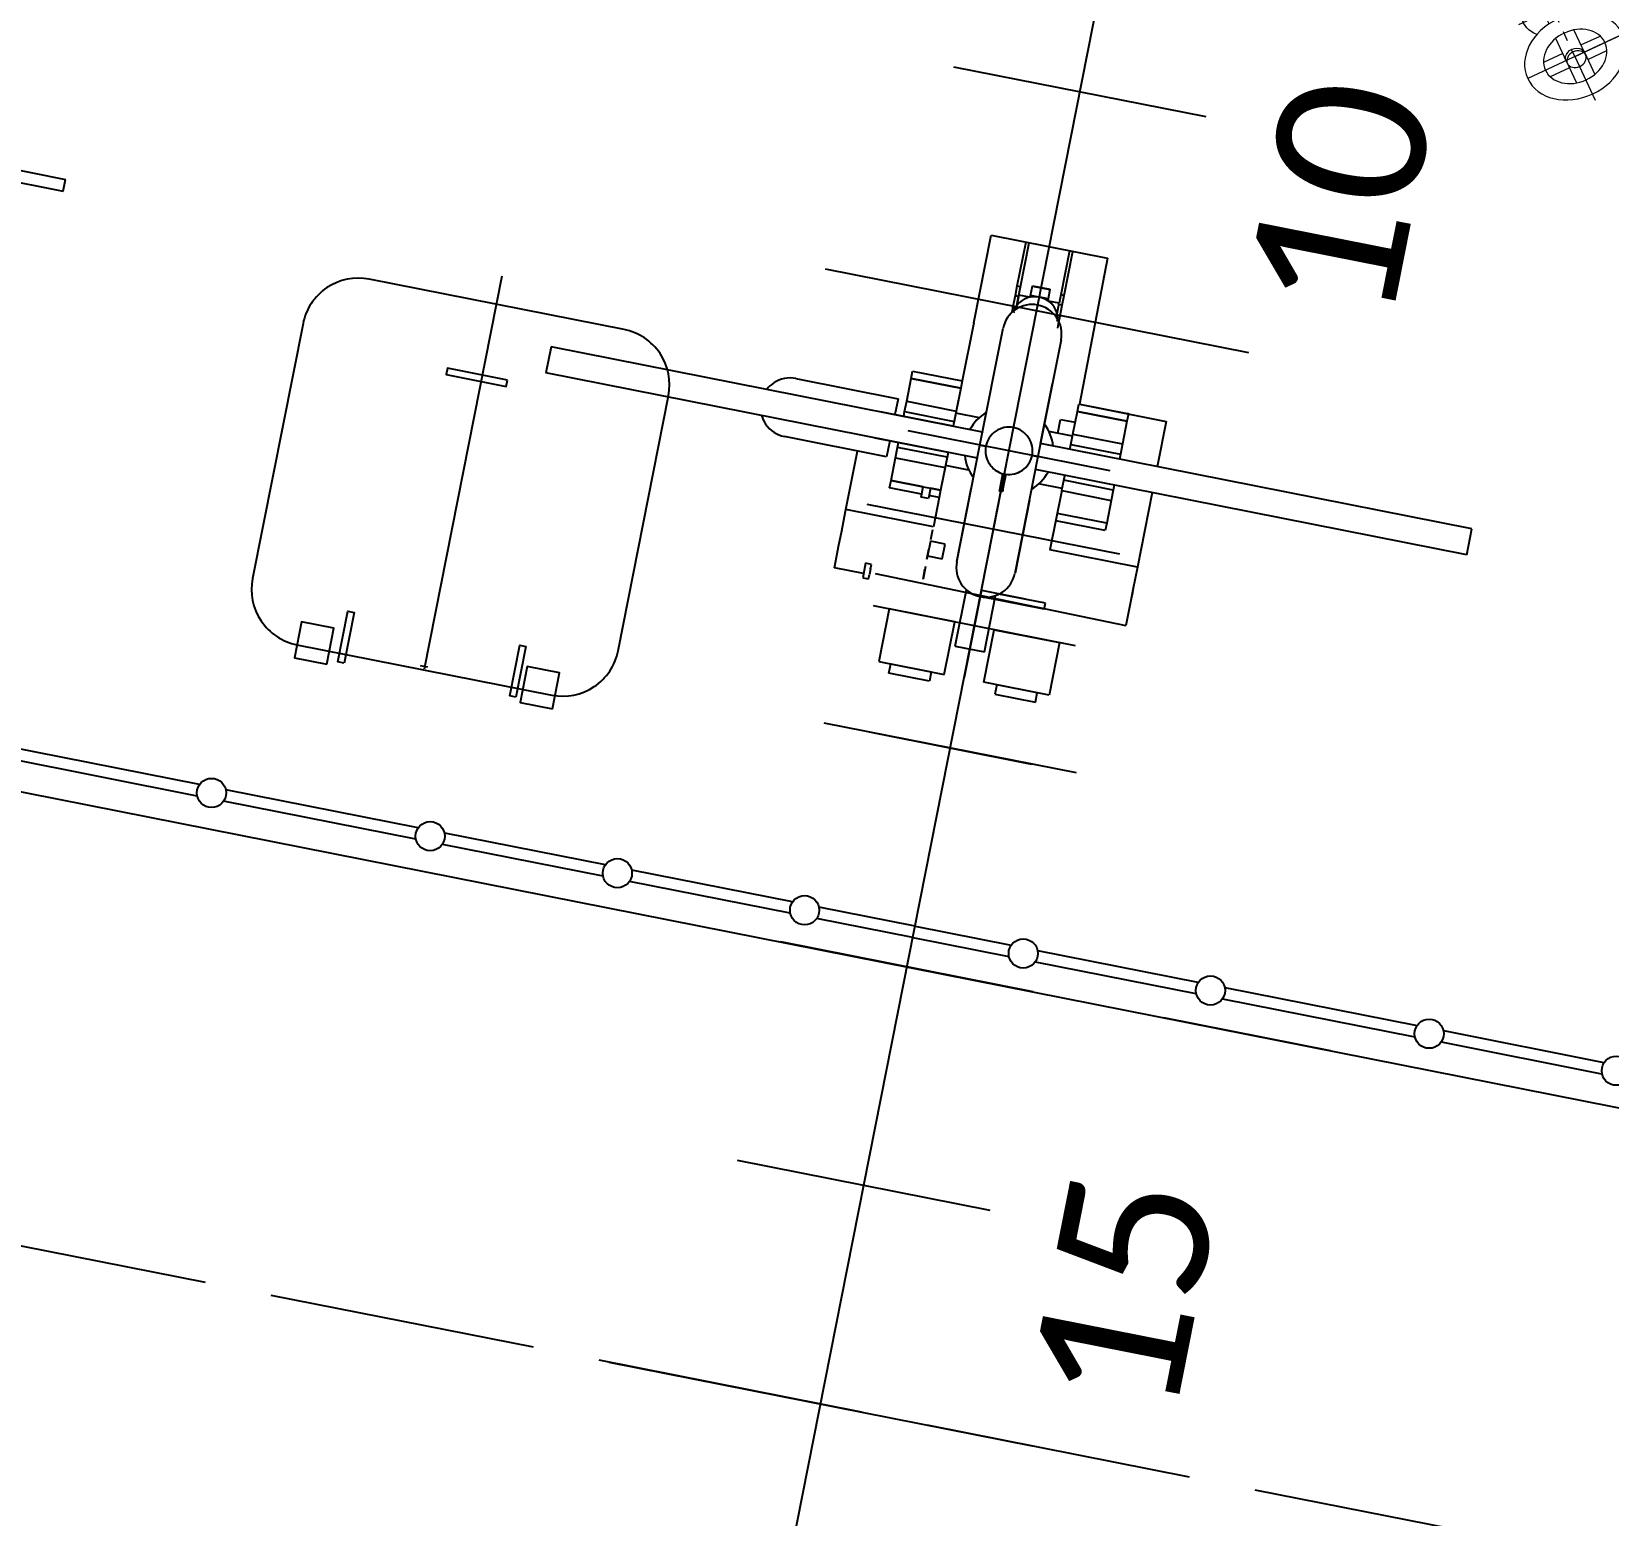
# Model space of a CAD drawing. Header units: metres. Extents: x 267365 to 277461, y 2088854 to 2108025.
# Drawn here: x 273041.71 to 273057.29, y 2096299.3 to 2096313.96 of the extents above; entities that cross this region are included whole.
import ezdxf

# ---------------------------------------------------------------- set-up
doc = ezdxf.new("R2010")
doc.units = ezdxf.units.M
for name, pattern in [('ACAD_ISO02W100', [15, 12, -3]), ('CENTER', [7, 4, -1, 1, -1]), ('CENTER2', [28.575, 19.05, -3.175, 3.175, -3.175])]:
    doc.linetypes.add(name, pattern=pattern)
doc.layers.add('BOAT', color=30, linetype='Continuous')
doc.layers.add('line 3', color=250, linetype='Continuous', lineweight=0)
doc.styles.get("Standard").update_dxf_attribs({"font": 'calibri.ttf'})

# ---------------------------------------------------------------- blocks, each defined once
blk = doc.blocks.new('4sh')
at = {"layer": 'line 3', "color": 0, "ltscale": 0.1}
for p, q in [((166654.7, 154705.3), (166424.5, 154541.8)), ((166538.9, 154623), (166464, 154728.5)), ((166707.2, 154569.2), (166537.4, 154448.7)), ((166642.8, 154476.8), (166728.2, 154537.5)), ((166642.8, 154476.8), (166560.6, 154418.4)), ((167360.4, 153466.3), (167312.5, 153432.3)), ((167408.4, 153500.4), (167360.4, 153466.3))]:
    blk.add_line(p, q, dxfattribs=at)
at = {"layer": 'line 3', "color": 0}
for p, q in [((166539.6, 154623.6), (166654.7, 154705.3)), ((166517.5, 154607.9), (166479.2, 154661.8)), ((166561.8, 154639.2), (166523.4, 154693.2)), ((166549.4, 154656.7), (166595.7, 154689.6)), ((166574.1, 154621.8), (166620.4, 154654.8)), ((166505.2, 154625.3), (166458.8, 154592.4)), ((166514.9, 154611.6), (166555.9, 154553.9)), ((166559.1, 154643), (166600, 154585.3)), ((166529.9, 154590.4), (166483.5, 154557.5)), ((166624.9, 154550.2), (166643.5, 154524)), ((166715.4, 154528.4), (166693.4, 154559.4)), ((166580.8, 154518.9), (166599.4, 154492.6)), ((166550, 154457.6), (166549.3, 154457.1)), ((166571.7, 154426.3), (166549.7, 154457.4)), ((167251.3, 153593.9), (167319.7, 153497.6)), ((167263.7, 153602.5), (167360.4, 153466.3)), ((167275.9, 153611.4), (167344.3, 153515.1)), ((167396.2, 153416), (167360.4, 153466.3))]:
    blk.add_line(p, q, dxfattribs=at)
at = {"layer": 'line 3', "color": 0, "linetype": 'CENTER2', "ltscale": 0.1}
blk.add_line((166534.2, 154629.7), (166669.5, 154439.2), dxfattribs=at)
at = {"layer": 'line 3', "color": 0}
for centre, radius in [((166959.7, 154030.5), 525), ((166959.7, 154030.5), 365), ((166959.7, 154030.5), 180), ((167360.4, 153466.3), 51.4)]:
    blk.add_circle(centre, radius, dxfattribs=at)
for centre, major_axis in [((166539.6, 154623.6), (115.1, 81.7)), ((166539.6, 154623.6), (71.9, 51.1)), ((166534.9, 154630.2), (22.1, 15.7))]:
    blk.add_ellipse(centre, major_axis=major_axis, ratio=0.7881, dxfattribs=at)
for centre, major_axis, start_param, end_param in [((166539.6, 154623.6), (22.1, 15.7), 3.137104, 6.287674), ((166621.4, 154508.4), (71.9, 51.1), 5.180827, 6.967664), ((166643.5, 154477.3), (71.9, 51.1), 5.857645, 6.283185), ((166621.4, 154508.4), (71.9, 51.1), 2.457114, 4.24037), ((166621.4, 154508.4), (22.1, 15.7), 3.141593, 6.283185), ((166643.5, 154477.3), (71.9, 51.1), 3.078478, 3.56318)]:
    blk.add_ellipse(centre, major_axis=major_axis, ratio=0.7881, start_param=start_param, end_param=end_param, dxfattribs=at)
blk = doc.blocks.new('8')
at = {"color": 0, "linetype": 'ACAD_ISO02W100', "ltscale": 60}
blk.add_line((87937, 11795.3), (87937, 24620.2), dxfattribs=at)
at = {"color": 0}
for p, q in [((89136.4, 23490.4), (89136.4, 12925.1)), ((90516.8, 18287.5), (90516.8, 19471.5)), ((90588, 19471.5), (90516.8, 19471.5)), ((90588, 18287.5), (90588, 19471.5)), ((90472.8, 18527.9), (90472.8, 18808.3)), ((90632, 18808.3), (90632, 18527.9)), ((87937, 18788.6), (87937, 17626.9)), ((90937, 18788.6), (90937, 17626.9)), ((90152.4, 18607.9), (90215.6, 18607.9)), ((90152.4, 18527.9), (90152.4, 18607.9)), ((90215.6, 18607.9), (90249.2, 18607.9)), ((90249.2, 18607.9), (90312.4, 18607.9)), ((90312.4, 18607.9), (90472.8, 18607.9)), ((90312.4, 18367.9), (90312.4, 18607.9)), ((88537, 17861.3), (88537, 18554.2)), ((89137, 17861.3), (89137, 18554.2)), ((89737, 17861.3), (89737, 18554.2)), ((90337, 17861.3), (90337, 18554.2)), ((90516.4, 18367.9), (90516.4, 18567.9)), ((90588.4, 18367.9), (90588.4, 18567.9)), ((91537, 17861.3), (91537, 18554.2)), ((90140.8, 18527.9), (90140.8, 18511.9)), ((90180.8, 18527.9), (90140.8, 18527.9)), ((90140.8, 18511.9), (90152.8, 18511.9)), ((90168.8, 18511.9), (90152.8, 18511.9)), ((90168.8, 18511.9), (90180.8, 18511.9)), ((90180.8, 18511.9), (90180.8, 18527.9)), ((90516.4, 18527.9), (90472.8, 18527.9)), ((90632, 18527.9), (90588.4, 18527.9)), ((90072.3, 17930.6), (90072.3, 18484.9)), ((90158.8, 18497.4), (90152.4, 17807.9)), ((90392.4, 18415.9), (90392.4, 18503.9)), ((90392.4, 18503.9), (90412.4, 18503.9)), ((90412.4, 18415.9), (90412.4, 18503.9)), ((90412.4, 18503.9), (90412.4, 18415.9)), ((90412.4, 18503.9), (90475, 18503.9)), ((90475, 18503.9), (90475, 18367.9)), ((90475, 18503.9), (90503.4, 18503.9)), ((90503.4, 18367.9), (90503.4, 18503.9)), ((90503.4, 18503.9), (90516.4, 18503.9)), ((90552.3, 17930.6), (90552.3, 18484.9)), ((90588.4, 18503.9), (90601.4, 18503.9)), ((90601.4, 18503.9), (90601.4, 18367.9)), ((90601.4, 18503.9), (90629.9, 18503.9)), ((90629.9, 18503.9), (90692.4, 18503.9)), ((90629.9, 18503.9), (90629.9, 18367.9)), ((90692.4, 18503.9), (90692.4, 18367.9)), ((90692.4, 18367.9), (90692.4, 18503.9)), ((90692.4, 18503.9), (90712.4, 18503.9)), ((90712.4, 18503.9), (90712.4, 18367.9)), ((89737, 18430.4), (89737, 17985.1)), ((89928.4, 18441.9), (89928.4, 18261.9)), ((90072.4, 18441.9), (89928.4, 18441.9)), ((90072.4, 18261.9), (90072.4, 18441.9)), ((89902.7, 18297.7), (89902.7, 18409)), ((89902.7, 18409), (89928.4, 18409)), ((89928.4, 18409), (89928.4, 18297.7)), ((90384.4, 18415.9), (90412.4, 18415.9)), ((90384.4, 18395.9), (90384.4, 18415.9)), ((90412.4, 18395.9), (90384.4, 18395.9)), ((90392.4, 18367.9), (90392.4, 18395.9)), ((90412.4, 18415.9), (90412.4, 18395.9)), ((90412.4, 18367.9), (90412.4, 18395.9)), ((90412.4, 18395.9), (90412.4, 18367.9)), ((90203.6, 18367.9), (90168.8, 18367.9)), ((90232.8, 18367.9), (90223.6, 18367.9)), ((90272.8, 18367.9), (90232.8, 18367.9)), ((90232.8, 18367.9), (90232.8, 18327.9)), ((90272.8, 18367.9), (90232.8, 18367.9)), ((90272.8, 18327.9), (90272.8, 18367.9)), ((90392.4, 18367.9), (90312.4, 18367.9)), ((90412.4, 18367.9), (90392.4, 18367.9)), ((90412.4, 18367.9), (90392.4, 18367.9)), ((90475, 18367.9), (90412.4, 18367.9)), ((90516.4, 18367.9), (90412.4, 18367.9)), ((90480.4, 18367.9), (90475, 18367.9)), ((90480.4, 18303.4), (90480.4, 18367.9)), ((90503.4, 18367.9), (90480.4, 18367.9)), ((90516.8, 18367.9), (90480.4, 18367.9)), ((90516.4, 18367.9), (90503.4, 18367.9)), ((90624.4, 18367.9), (90588, 18367.9)), ((90692.4, 18367.9), (90588.4, 18367.9)), ((90601.4, 18367.9), (90588.4, 18367.9)), ((90624.4, 18367.9), (90601.4, 18367.9)), ((90624.4, 18303.4), (90624.4, 18367.9)), ((90629.9, 18367.9), (90624.4, 18367.9)), ((90692.4, 18367.9), (90629.9, 18367.9)), ((90712.4, 18367.9), (90692.4, 18367.9)), ((90712.4, 18367.9), (90692.4, 18367.9)), ((90872.4, 18367.9), (90712.4, 18367.9)), ((90872.4, 18367.9), (91112.4, 18367.9)), ((89928.4, 18297.7), (89902.7, 18297.7)), ((90232.8, 18327.9), (90272.8, 18327.9)), ((89928.4, 18261.9), (90072.4, 18261.9)), ((90232, 18287.5), (90552.4, 18287.5)), ((90232.8, 18287.9), (90432.8, 18287.9)), ((90552.4, 18287.5), (90872.8, 18287.5)), ((90552.4, 18287.5), (90552.4, 18271.5)), ((90552.4, 18271.5), (90552.4, 18287.5)), ((90931.1, 18272.7), (90919.1, 18272.7)), ((90964.9, 18272.7), (90931.1, 18272.7)), ((90931.1, 18266.3), (90931.1, 18272.7)), ((90940.4, 18263.1), (90964.9, 18263.1)), ((90968.4, 18263.1), (90940.4, 18263.1)), ((90964.9, 18263.1), (90964.9, 18272.7)), ((90991.2, 18272.7), (90964.9, 18272.7)), ((90964.9, 18263.1), (90968.4, 18263.1)), ((90968.4, 18263.1), (90991.2, 18263.1)), ((90968.4, 18234), (90968.4, 18263.1)), ((90991.2, 18263.1), (90991.2, 18272.7)), ((91112.4, 18272.7), (90991.2, 18272.7)), ((90991.2, 18263.1), (91112.4, 18263.1)), ((90008.8, 18247.9), (90008.8, 18167.9)), ((90008.8, 18247.9), (90163.2, 18247.9)), ((90152.8, 18209.5), (90152.8, 18215.8)), ((90440.8, 18203.9), (90440.8, 18211.9)), ((90440.8, 18211.9), (90444.8, 18211.9)), ((90444.8, 18211.9), (90448.8, 18211.9)), ((90448.8, 18207.6), (90448.8, 18211.9)), ((90448.8, 18211.9), (90488.8, 18211.9)), ((90488.8, 18211.9), (90488.8, 18203.9)), ((90969.3, 18231.9), (90973.9, 18231.9)), ((90973.9, 18231.9), (90999.4, 18231.9)), ((90973.9, 18209), (90973.9, 18231.9)), ((90999.4, 18231.9), (90999.4, 18183.9)), ((90999.4, 18231.9), (91000.3, 18231.9)), ((91000.3, 18231.9), (91000.3, 18183.9)), ((13535, 18207.7), (100365, 18207.7)), ((90170.4, 18207.9), (89930.4, 18207.9)), ((90170.4, 18207.9), (89930.4, 18207.9)), ((90152.4, 18207.8), (90152.4, 18209.5)), ((90152.4, 18206.3), (90152.4, 18207.8)), ((90152.8, 18199.9), (90152.8, 18206.3)), ((90152.8, 18031.9), (90152.8, 18199.9)), ((90170.4, 18207.9), (90170.4, 18087.9)), ((90170.4, 18207.9), (90450.4, 18207.9)), ((90170.4, 18207.9), (90410.4, 18207.9)), ((90444.8, 18203.9), (90440.8, 18203.9)), ((90448.8, 18203.9), (90444.8, 18203.9)), ((90448.8, 18203.9), (90448.8, 18207.6)), ((90488.8, 18203.9), (90448.8, 18203.9)), ((90952.4, 18209.5), (90952.4, 18207.9)), ((90952.4, 18207.9), (90952.4, 18206.3)), ((90968.4, 18152.7), (90968.4, 18181.8)), ((90973.9, 18183.9), (90969.3, 18183.9)), ((90973.9, 18183.9), (90973.9, 18206.7)), ((90999.4, 18183.9), (90973.9, 18183.9)), ((91000.3, 18183.9), (90999.4, 18183.9)), ((89928.4, 18153.9), (90072.4, 18153.9)), ((89928.4, 17973.9), (89928.4, 18153.9)), ((90008.8, 18167.9), (90163.2, 18167.9)), ((90072.4, 18153.9), (90072.4, 17973.9)), ((90168.8, 18031.9), (90168.8, 18159.5)), ((90552.4, 18128.3), (90232, 18128.3)), ((90432.8, 18128.3), (90232.8, 18127.9)), ((90516.8, 16944.3), (90516.8, 18128.3)), ((90552.4, 18144.3), (90552.4, 18128.3)), ((90552.4, 18128.3), (90552.4, 18144.3)), ((90872.8, 18128.3), (90552.4, 18128.3)), ((90588, 16944.3), (90588, 18128.3)), ((90588, 18128.3), (90752.8, 18128.3)), ((90902.2, 18143.1), (90919.1, 18143.1)), ((90919.1, 18143.1), (90931.1, 18143.1)), ((90931.1, 18143.1), (90931.1, 18149.4)), ((90931.1, 18143.1), (90964.9, 18143.1)), ((90940.4, 18152.7), (90968.4, 18152.7)), ((90964.9, 18143.1), (90964.9, 18152.7)), ((90964.9, 18143.1), (90991.2, 18143.1)), ((90991.2, 18152.7), (90968.4, 18152.7)), ((90991.2, 18143.1), (90991.2, 18152.7)), ((91112.4, 18152.7), (90991.2, 18152.7)), ((90991.2, 18143.1), (91112.4, 18143.1)), ((89928.4, 18118), (89902.7, 18118)), ((89902.7, 18118), (89902.7, 18006.7)), ((89928.4, 18006.7), (89928.4, 18118)), ((90480.4, 18047.9), (90480.4, 18112.4)), ((90624.4, 18047.9), (90624.4, 18112.4)), ((90624.4, 18087.9), (90662.4, 18087.9)), ((90662.4, 18087.9), (90662.4, 18047.9)), ((90312.4, 17807.9), (90312.4, 18047.9)), ((90392.4, 17911.9), (90392.4, 18047.9)), ((90412.4, 17911.9), (90412.4, 18047.9)), ((90475, 18047.9), (90475, 17911.9)), ((90475, 18047.9), (90480.4, 18047.9)), ((90480.4, 18047.9), (90516.8, 18047.9)), ((90503.4, 17911.9), (90503.4, 18047.9)), ((90588, 18047.9), (90624.4, 18047.9)), ((90601.4, 18047.9), (90601.4, 17911.9)), ((90624.4, 18047.9), (90629.9, 18047.9)), ((90629.9, 18047.9), (90692.4, 18047.9)), ((90629.9, 18047.9), (90629.9, 17911.9)), ((90692.4, 18047.9), (90692.4, 17911.9)), ((90692.4, 17911.9), (90692.4, 18047.9)), ((90692.4, 18047.9), (90712.4, 18047.9)), ((90712.4, 18047.9), (90712.4, 18044.7)), ((90712.4, 18044.7), (90712.4, 18047.9)), ((91112.4, 18047.9), (90712.4, 18046.3)), ((90712.4, 18046.3), (90712.4, 17807.9)), ((90712.4, 18044.7), (90712.4, 17915.1)), ((89902.7, 18006.7), (89928.4, 18006.7)), ((90152.8, 18031.9), (90168.8, 18031.9)), ((90072.4, 17973.9), (89928.4, 17973.9)), ((90712.4, 17915.1), (90712.4, 17911.9)), ((90712.4, 17911.9), (90712.4, 17915.1)), ((90412.4, 17911.9), (90392.4, 17911.9)), ((90475, 17911.9), (90412.4, 17911.9)), ((90503.4, 17911.9), (90475, 17911.9)), ((90516.4, 17911.9), (90503.4, 17911.9)), ((90601.4, 17911.9), (90588.4, 17911.9)), ((90629.9, 17911.9), (90601.4, 17911.9)), ((90692.4, 17911.9), (90629.9, 17911.9)), ((90712.4, 17911.9), (90692.4, 17911.9)), ((90216.2, 17807.9), (90152.4, 17807.9)), ((90249.8, 17807.9), (90216.2, 17807.9)), ((90225.4, 17807.9), (90216.2, 17807.9)), ((90242.2, 17807.9), (90225.4, 17807.9)), ((90249.8, 17807.9), (90242.2, 17807.9)), ((90312.4, 17807.9), (90249.8, 17807.9)), ((90516.8, 17807.9), (90312.4, 17807.9)), ((90712.4, 17807.9), (90588, 17807.9)), ((89136.4, 17504.1), (89136.4, 17046.6)), ((90516.8, 16944.3), (90588, 16944.3))]:
    blk.add_line(p, q, dxfattribs=at)
at = {"color": 0, "linetype": 'ByBlock'}
for p, q in [((90744.5, 22141.1), (90744.5, 20841.1)), ((90776.5, 22141.1), (90776.5, 20841.1)), ((90744.5, 20841.1), (90776.5, 20841.1))]:
    blk.add_line(p, q, dxfattribs=at)
at = {"color": 0, "linetype": 'Continuous'}
for p, q in [((89217.1, 20171.3), (89217.1, 20699.1)), ((89248.3, 20171.3), (89248.3, 20699.1)), ((89217.1, 19571.3), (89217.1, 20099.1)), ((89248.3, 19571.3), (89248.3, 20099.1)), ((89671.7, 19637.3), (90750.1, 19637.3)), ((89677.3, 19629.7), (89677.3, 19649.7)), ((89217.1, 19057.6), (89217.1, 19498)), ((89248.3, 19057.6), (89248.3, 19498)), ((89217.1, 18543.9), (89217.1, 18985.4)), ((89248.3, 18543.8), (89248.3, 18985.4)), ((89217, 18207.7), (89217, 18471.7)), ((89217.1, 18457.6), (89217.1, 18471.6)), ((89248.2, 18207.7), (89248.2, 18471.7)), ((89248.3, 18457.6), (89248.3, 18471.7)), ((89217, 18207.7), (89217, 17943.8)), ((89248.2, 18207.7), (89248.2, 17943.8)), ((89217, 17871.7), (89217, 17431.3)), ((89248.2, 17871.7), (89248.2, 17431.3)), ((89217.1, 17357.9), (89217.1, 16830.1)), ((89248.3, 17357.9), (89248.3, 16830.1)), ((89217.1, 16757.9), (89217.1, 16317.5)), ((89248.3, 16757.9), (89248.3, 16317.5))]:
    blk.add_line(p, q, dxfattribs=at)
at = {"color": 0, "linetype": 'CENTER'}
blk.add_line((90168.8, 18367.9), (90312.4, 18367.9), dxfattribs=at)
at = {"color": 0, "linetype": 'ByBlock', "ltscale": 15}
for p, q in [((91112.4, 18367.9), (91112.4, 18047.9)), ((90475, 18047.9), (90312.4, 18047.9))]:
    blk.add_line(p, q, dxfattribs=at)
at = {"color": 0}
blk.add_lwpolyline([(90520, 20138.7), (89820.3, 20138.7, 0.414214), (89668.7, 19987.1), (89668.7, 19287.4, 0.414214), (89820.3, 19135.8), (90520, 19135.8, 0.414214), (90671.7, 19287.4), (90671.7, 19987.1, 0.414214)], format="xyb", close=True, dxfattribs=at)
at = {"color": 0, "linetype": 'Continuous'}
for points in [[(89633, 19897.9), (89731.4, 19897.9), (89731.4, 19986.8), (89633, 19986.8)], [(89644.6, 19852.8), (89644.6, 19870.1), (89783.4, 19870.1), (89783.4, 19852.8)], [(89644.6, 19852.8), (89644.6, 19870.1), (89783.4, 19870.1), (89783.4, 19852.8)], [(90477.4, 19569.2), (90477.4, 19734.1), (90460, 19734.1), (90460, 19569.2)], [(90477.4, 19569.2), (90477.4, 19734.1), (90460, 19734.1), (90460, 19569.2)], [(90477.4, 19569.2), (90477.4, 19734.1), (90460, 19734.1), (90460, 19569.2)], [(89633, 19278.7), (89731.4, 19278.7), (89731.4, 19367.6), (89633, 19367.6)], [(89644.6, 19381.2), (89644.6, 19398.5), (89783.4, 19398.5), (89783.4, 19381.2)], [(89644.6, 19381.2), (89644.6, 19398.5), (89783.4, 19398.5), (89783.4, 19381.2)]]:
    blk.add_lwpolyline(points, close=True, dxfattribs=at)
for centre in [(89232.7, 20135.2), (89232.7, 19535.2), (89232.7, 19021.5), (89232.6, 18507.7), (89232.6, 17907.7), (89232.7, 17394), (89232.7, 16794), (89232.7, 16280.3)]:
    blk.add_circle(centre, 39.3, dxfattribs=at)
at = {"color": 0}
for centre, radius, start, end in [((90552.4, 18808.3), 79.6, 135.0026, 180.003), ((90552.4, 18808.3), 79.6, 116.5795, 135.01), ((90552.4, 18808.3), 79.6, 44.9922, 63.4312), ((90552.4, 18808.3), 79.6, 359.997, 44.9974), ((90552.4, 18207.9), 119.6, 107.3175, 138.2752), ((90552.4, 18207.9), 119.6, 41.7248, 72.685), ((90232, 18207.9), 79.6, 135.0026, 180.003), ((90232, 18207.9), 79.6, 89.9978, 134.9966), ((90552.4, 18207.8), 63.6, 90.0028, 134.995), ((90552.5, 18207.8), 87.7, 113.9852, 114.682), ((90552.4, 18207.9), 63.6, 44.9931, 89.9946), ((90552.4, 18207.9), 87.6, 65.3036, 66.0051), ((90872.8, 18207.9), 79.6, 44.9975, 90.0024), ((90918.4, 18215), 52.8, 82.0687, 89.4916), ((90918.4, 18215), 52.8, 43.7494, 82.0562), ((90872.8, 18207.9), 79.6, 0.0055, 45.0028), ((90444.8, 18207.9), 4, 90, 270), ((90444.8, 18207.9), 4, 270, 90), ((90552.3, 18207.7), 63.6, 134.8434, 176.2906), ((90552.4, 18207.9), 63.6, 359.994, 44.9937), ((90911.5, 18208.4), 62.4, 359.4794, 43.7505), ((90232, 18207.9), 79.6, 179.9999, 225.0002), ((90552.3, 18208), 63.6, 183.7143, 225.1517), ((90552.4, 18207.9), 63.6, 315.0027, 0.0024), ((90872.8, 18207.9), 79.6, 314.9944, 359.9916), ((90911.5, 18207.3), 62.4, 316.2459, 0.517), ((90232, 18207.9), 79.6, 224.9965, 269.9953), ((90552.4, 18207.9), 119.6, 221.7248, 252.6825), ((90552.4, 18207.9), 63.6, 225.005, 269.9972), ((90552.5, 18207.9), 87.7, 245.318, 246.0148), ((90552.4, 18207.9), 63.6, 270.0054, 315.0069), ((90552.4, 18207.9), 119.6, 287.315, 318.2752), ((90552.4, 18207.8), 87.6, 293.9949, 294.6964), ((90872.8, 18207.9), 79.6, 270.0045, 315.0095), ((90918.4, 18200.7), 52.8, 270.5084, 277.9313), ((90918.4, 18200.7), 52.8, 277.9438, 316.2506)]:
    blk.add_arc(centre, radius, start, end, dxfattribs=at)
for points, knots in [([(85807.7, 25837.3), (87365, 25489.5), (90263.3, 24801.8), (93366.9, 23642.4), (96703.9, 21080.9), (98439.2, 19148.6), (98957.5, 18458.9)], [3200.049478, 3200.049478, 3200.049478, 3200.049478, 4054.762169, 8726.573931, 12998.527558, 16515.520283, 16515.520283, 16515.520283, 16515.520283]), ([(85792.5, 25768.9), (87349.7, 25421.2), (90248.1, 24733.5), (93351.6, 23574.1), (96688.6, 21012.6), (98423.9, 19080.3), (98889.3, 18458.9)], [3200.049478, 3200.049478, 3200.049478, 3200.049478, 4054.762169, 8726.573931, 12998.527558, 16515.520283, 16515.520283, 16515.520283, 16515.520283]), ([(89136.4, 24732.3), (90314.6, 24392.3), (92877.4, 23468.9), (95932.7, 21115.1), (97833.3, 19332.7), (98472.8, 18497.1)], [136.452262, 136.452262, 136.452262, 136.452262, 3696.21835, 8091.377259, 11433.884164, 11433.884164, 11433.884164, 11433.884164])]:
    blk.add_open_spline(points, degree=3, knots=knots, dxfattribs=at)
at = {"color": 0, "xscale": -1, "rotation": 161.5263174394547}
blk.add_blockref('4sh', (-17072.8, 216345.3), dxfattribs=at)
at = {"color": 0, "char_height": 400, "attachment_point": 1}
for s, insert in [('15', (88073.5, 17665.2)), ('10', (91073.5, 17665.2)), ('10', (91073.5, 17665.2))]:
    blk.add_mtext_dynamic_manual_height_columns(s, width=413.329, gutter_width=12.5, heights=[0], dxfattribs=dict(at, insert=insert))

msp = doc.modelspace()

# ---------------------------------------------------------------- block references
at = {"layer": 'BOAT', "xscale": 0.003670803171036142, "yscale": 0.003670803171036142, "zscale": 0.003670803171036142, "rotation": 78.81621548278927}
msp.add_blockref('8', (273052.466, 2095970.764), dxfattribs=at)

doc.saveas('drawing.dxf')
